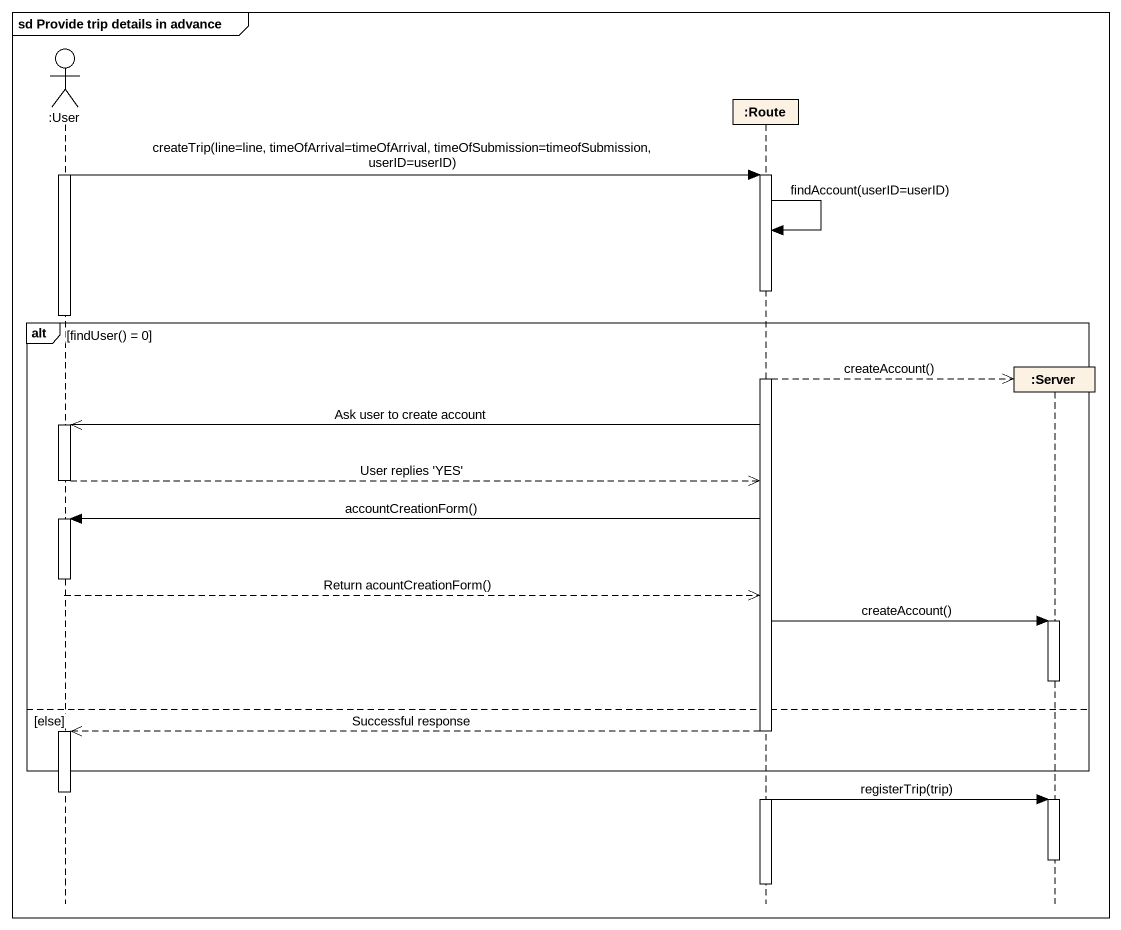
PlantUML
@startuml
mainframe sd Provide trip details in advance
hide footbox
actor ":User" as User
participant ":Route" as Route
participant ":Server" as Server

activate User
User -> Route : createTrip(line=line, timeOfArrival=timeOfArrival, timeOfSubmission=timeofSubmission, userID=userID)
activate Route
Route -> Route : findAccount(userID=userID)
deactivate User
alt findUser() = 0
  Route -->> Server ** : createAccount()
  Route ->> User : Ask user to create account
  activate User
  User -->> Route : User replies 'YES'
  deactivate User
  Route -> User : accountCreationForm()
  activate User
  deactivate User
  User -->> Route : Return acountCreationForm()
  Route -> Server : createAccount()
  activate Server
  deactivate Server
else else
  Route -->> User : Successful response
  activate User
end
deactivate User
Route -> Server : registerTrip(trip)
activate Server
deactivate Server
deactivate Route
@enduml
